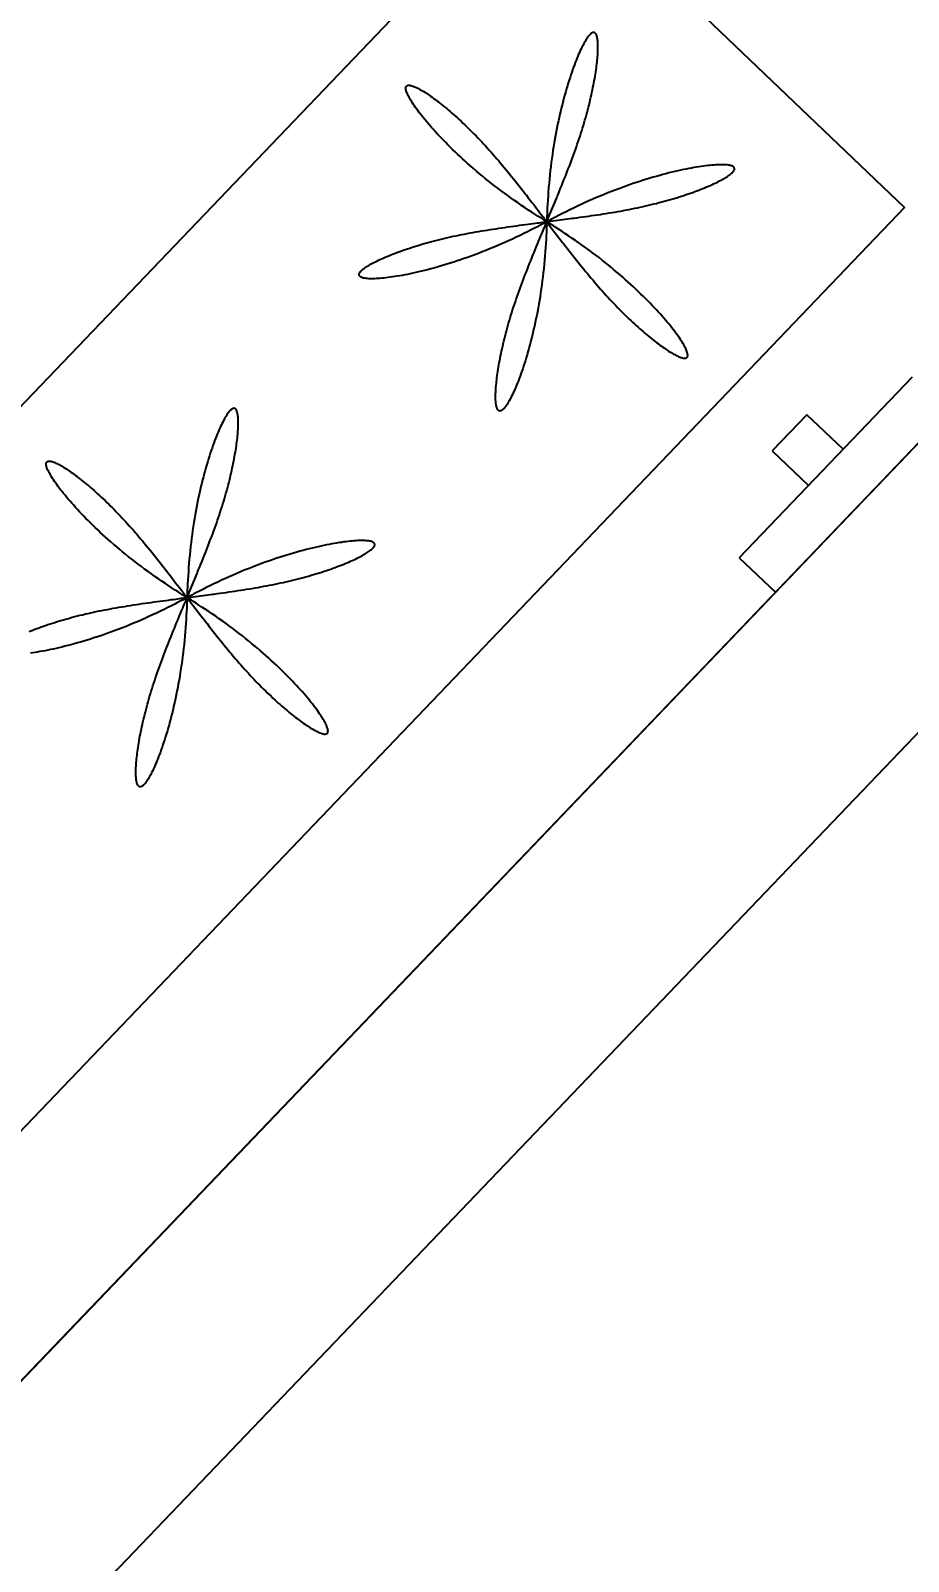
# Model space of a CAD drawing. Extents: x -357449 to -117302, y 127569 to 244935.
# Drawn here: x -328685.1 to -328482.7, y 221083.3 to 221436.4 of the extents above; entities that cross this region are included whole.
import ezdxf

# ---------------------------------------------------------------- set-up
doc = ezdxf.new("R2010")
doc.units = 0
doc.header["$MEASUREMENT"] = 0
doc.layers.get('0').update_dxf_attribs({"linetype": 'CONTINUOUS'})
doc.layers.get('DEFPOINTS').update_dxf_attribs({"linetype": 'CONTINUOUS'})
doc.layers.add('1', color=8, linetype='CONTINUOUS')
doc.layers.add('WINDOW', color=4, linetype='CONTINUOUS')
doc.layers.add('AXIS', color=3, linetype='CONTINUOUS', lineweight=9)
doc.styles.add('DIM_FONT', font='SIMPLEX.shx', dxfattribs={"width": 0.8})
doc.dimstyles.new('DIMN-200', dxfattribs={"dimtxt": 300, "dimasz": 1, "dimexe": 250, "dimexo": 0, "dimgap": 150, "dimtad": 1, "dimdec": 0, "dimdsep": 46, "dimtxsty": 'DIM_FONT', "dimblk": '_DIMX', "dimcen": 2.5, "dimclrd": 256, "dimclre": 256, "dimclrt": 4, "dimadec": 0, "dimazin": 0, "dimtfac": 1, "dimtdec": 0, "dimtix": 1, "dimtmove": 2, "dimatfit": 3, "dimldrblk": '_DIMX', "dimfxl": 0, "dimtolj": 1, "dimtzin": 0, "dimarcsym": 0})
doc.dimstyles.get("Standard").update_dxf_attribs({"dimtxt": 375, "dimasz": 1, "dimexe": 150, "dimexo": 0, "dimgap": 200, "dimtad": 1, "dimdec": 0, "dimzin": 0, "dimdsep": 46, "dimtxsty": 'DIM_FONT', "dimblk1": '_DIMX', "dimblk2": '_DIMX', "dimsah": 1, "dimcen": 200, "dimclrd": 256, "dimclre": 256, "dimclrt": 4, "dimadec": 0, "dimazin": 0, "dimtfac": 1, "dimtdec": 0, "dimtix": 1, "dimtmove": 2, "dimatfit": 3, "dimldrblk": '_DIMX', "dimfxl": 0, "dimtolj": 1, "dimtzin": 0, "dimarcsym": 0})

# ---------------------------------------------------------------- blocks, each defined once
blk = doc.blocks.new('_DIMX')
blk.add_line((-150, 0), (150, 0))
at = {"const_width": 50}
blk.add_lwpolyline([(-70, -70), (70, 70)], dxfattribs=at)
blk = doc.blocks.new('*D30')
at = {"linetype": 'ByBlock'}
for p, q in [((-307663.43, 240707.63), (-309496.63, 242514.08)), ((-309390.49, 242408.08), (-328829.82, 222680.76)), ((-327104.16, 220978.89), (-328937.37, 222785.33))]:
    blk.add_line(p, q, dxfattribs=at)
at = {"layer": 'DEFPOINTS', "color": 0, "linetype": 'ByBlock'}
for p in [(-307663.43, 240707.63), (-328830.52, 222680.05), (-327104.16, 220978.89)]:
    blk.add_point(p, dxfattribs=at)
at = {"linetype": 'ByBlock'}
for p, rotation in [((-309389.79, 242408.79), 45.42128490415822), ((-328830.52, 222680.05), 225.4212849041582)]:
    blk.add_blockref('_DIMX', p, dxfattribs=dict(at, rotation=rotation))
at = {"color": 4, "linetype": 'ByBlock', "insert": (-319306.03, 232737.44), "char_height": 250, "attachment_point": 5, "rotation": 45.4213, "style": 'DIM_FONT'}
blk.add_mtext('\\A1;27698', dxfattribs=at)
blk = doc.blocks.new('*D389')
at = {"linetype": 'ByBlock'}
for p, q in [((-318020.05, 223488.97), (-318468.22, 223930.59)), ((-320090.08, 222071), (-318362.08, 223824.6)), ((-319749.45, 221733.95), (-320197.62, 222175.57))]:
    blk.add_line(p, q, dxfattribs=at)
at = {"layer": 'DEFPOINTS', "color": 0, "linetype": 'ByBlock'}
for p in [(-318361.38, 223825.31), (-318020.05, 223488.97), (-319749.45, 221733.95)]:
    blk.add_point(p, dxfattribs=at)
at = {"linetype": 'ByBlock'}
for p, rotation in [((-318361.38, 223825.31), 45.42128490416618), ((-320090.78, 222070.29), 225.4212849041662)]:
    blk.add_blockref('_DIMX', p, dxfattribs=dict(at, rotation=rotation))
at = {"color": 4, "linetype": 'ByBlock', "insert": (-319421.96, 223140.82), "char_height": 250, "attachment_point": 5, "rotation": 45.4213, "style": 'DIM_FONT'}
blk.add_mtext('\\A1;2464', dxfattribs=at)
blk = doc.blocks.new('A$C6F5F30C6')
for p, q in [((600, 553.85), (0, 553.85)), ((473.08, 542.31), (473.08, 553.85)), ((530.77, 542.31), (473.08, 542.31)), ((496.15, 530.77), (496.15, 542.31)), ((507.69, 542.31), (507.69, 530.77)), ((507.69, 530.77), (496.15, 530.77)), ((557.77, 514.01), (197.82, 514.01)), ((557.77, 398.45), (557.77, 514.01)), ((197.82, 398.45), (557.77, 398.45))]:
    blk.add_line(p, q)
for points in [[(600, 600), (0, 600), (0, 553.85), (600, 553.85), (600, 600)], [(347.52, 435.74), (347.96, 435.94), (348.4, 436.14), (348.85, 436.35), (349.3, 436.57), (349.76, 436.79), (350.23, 437.02), (350.7, 437.26), (351.18, 437.51), (351.67, 437.76), (352.16, 438.02), (352.66, 438.29), (353.16, 438.56), (353.66, 438.84), (354.17, 439.13), (354.69, 439.42), (355.2, 439.72), (355.72, 440.02), (356.24, 440.33), (356.77, 440.65), (357.3, 440.97), (357.83, 441.3), (358.36, 441.64), (358.89, 441.98), (359.43, 442.32), (359.96, 442.67), (360.5, 443.03), (361.04, 443.39), (361.58, 443.76), (362.12, 444.13), (362.66, 444.51), (363.2, 444.89), (363.74, 445.27), (364.28, 445.66), (364.82, 446.05), (365.36, 446.45), (365.9, 446.85), (366.44, 447.25), (366.98, 447.66), (367.52, 448.06), (368.06, 448.48), (368.6, 448.89), (369.14, 449.31), (369.68, 449.72), (370.22, 450.15), (370.76, 450.57), (371.3, 450.99), (371.84, 451.42), (372.38, 451.84), (372.92, 452.27), (373.46, 452.7), (373.99, 453.12), (374.51, 453.54), (375.01, 453.94), (375.49, 454.32), (375.93, 454.68), (376.34, 455.01), (376.71, 455.3), (377.03, 455.56), (377.31, 455.78), (377.54, 455.97), (377.74, 456.13), (377.9, 456.26), (378.04, 456.37), (378.15, 456.46), (383.07, 460.41), (383.3, 460.6), (383.84, 461.03), (384.38, 461.45), (384.92, 461.88), (385.46, 462.31), (386, 462.73), (386.54, 463.15), (387.08, 463.57), (387.62, 463.99), (388.16, 464.41), (388.7, 464.82), (389.24, 465.23), (389.78, 465.64), (390.32, 466.05), (390.86, 466.45), (391.4, 466.85), (391.95, 467.25), (392.49, 467.64), (393.03, 468.03), (393.57, 468.41), (394.11, 468.79), (394.65, 469.17), (395.19, 469.54), (395.73, 469.91), (396.26, 470.27), (396.8, 470.62), (397.34, 470.97), (397.87, 471.32), (398.41, 471.66), (398.94, 472), (399.47, 472.32), (400, 472.65), (400.52, 472.96), (401.04, 473.28), (401.56, 473.58), (402.08, 473.88), (402.59, 474.17), (403.1, 474.46), (403.61, 474.74), (404.11, 475.01), (404.6, 475.28), (405.1, 475.54), (405.58, 475.79), (406.06, 476.04), (406.54, 476.28), (407, 476.51), (407.47, 476.73), (407.92, 476.95), (408.37, 477.16), (408.81, 477.36), (409.24, 477.56), (409.67, 477.74), (410.08, 477.92), (410.49, 478.09), (410.89, 478.26), (411.28, 478.41), (411.66, 478.56), (412.03, 478.7), (412.39, 478.83), (412.74, 478.95), (413.08, 479.06), (413.41, 479.17), (413.73, 479.27), (414.04, 479.35), (414.33, 479.43), (414.62, 479.5), (414.89, 479.56), (415.14, 479.61), (415.39, 479.66), (415.62, 479.69), (415.84, 479.71), (416.04, 479.73), (416.23, 479.73), (416.41, 479.73), (416.57, 479.71), (416.71, 479.69), (416.84, 479.65), (416.96, 479.61), (417.06, 479.55), (417.14, 479.49), (417.2, 479.41), (417.25, 479.32), (417.29, 479.23), (417.3, 479.12), (417.3, 479), (417.28, 478.87), (417.24, 478.73), (417.18, 478.58), (417.11, 478.42), (417.01, 478.25), (416.9, 478.07), (416.77, 477.88), (416.62, 477.67), (416.45, 477.46), (416.26, 477.24), (416.06, 477.01), (415.83, 476.76), (415.59, 476.51), (415.33, 476.25), (415.05, 475.98), (414.76, 475.71), (414.44, 475.42), (414.11, 475.13), (413.76, 474.83), (413.4, 474.52), (413.02, 474.21), (412.62, 473.88), (412.2, 473.56), (411.77, 473.22), (411.32, 472.88), (410.86, 472.54), (410.38, 472.19), (409.88, 471.83), (409.37, 471.48), (408.85, 471.11), (408.3, 470.74), (407.75, 470.37), (407.18, 470), (406.59, 469.62), (405.99, 469.24), (405.37, 468.85), (404.74, 468.47), (404.1, 468.08), (403.44, 467.69), (402.77, 467.3), (402.09, 466.91), (401.39, 466.52), (400.68, 466.12), (399.96, 465.73), (399.22, 465.33), (398.47, 464.94), (397.71, 464.55), (396.94, 464.16), (396.15, 463.77), (395.35, 463.38), (394.54, 462.99), (393.72, 462.6), (392.89, 462.22), (392.05, 461.84), (391.19, 461.46), (390.33, 461.09), (389.45, 460.72), (388.56, 460.35), (387.67, 459.99), (386.76, 459.63), (385.84, 459.28), (384.92, 458.93), (384, 458.59), (383.1, 458.27), (382.25, 457.96), (381.44, 457.68), (380.71, 457.42), (380.07, 457.2), (379.54, 457.02), (379.12, 456.87), (378.8, 456.77), (378.58, 456.7), (378.45, 456.66), (378.38, 456.65), (378.32, 456.64), (378.18, 456.6), (377.96, 456.53), (377.65, 456.42), (377.23, 456.28), (376.69, 456.1), (376.05, 455.87), (375.32, 455.62), (374.52, 455.34), (373.66, 455.03), (372.77, 454.71), (371.85, 454.37), (370.93, 454.02), (370.01, 453.67), (369.1, 453.31), (368.2, 452.95), (367.32, 452.58), (366.44, 452.21), (365.57, 451.84), (364.72, 451.46), (363.87, 451.08), (363.04, 450.69), (362.22, 450.31), (361.41, 449.92), (360.61, 449.53), (359.83, 449.14), (359.05, 448.75), (358.29, 448.36), (357.54, 447.96), (356.81, 447.57), (356.08, 447.18), (355.37, 446.78), (354.68, 446.39), (353.99, 446), (353.32, 445.61), (352.66, 445.22), (352.02, 444.83), (351.39, 444.44), (350.78, 444.06), (350.18, 443.68), (349.59, 443.3), (349.02, 442.93), (348.46, 442.55), (347.92, 442.19), (347.39, 441.82), (346.88, 441.46), (346.39, 441.11), (345.91, 440.76), (345.44, 440.41), (344.99, 440.07), (344.56, 439.74), (344.15, 439.41)]]:
    blk.add_lwpolyline(points)
for points in [[(378.32, 456.45), (378.28, 456.23), (378.21, 455.9), (378.13, 455.47), (378.02, 454.91), (377.89, 454.24), (377.74, 453.48), (377.59, 452.65), (377.42, 451.75), (377.26, 450.82), (377.09, 449.85), (376.93, 448.88), (376.78, 447.91), (376.63, 446.94), (376.5, 445.98), (376.37, 445.03), (376.26, 444.09), (376.15, 443.15), (376.05, 442.22), (375.95, 441.3), (375.87, 440.39), (375.79, 439.48), (375.72, 438.59), (375.66, 437.7), (375.61, 436.83), (375.56, 435.96), (375.52, 435.1), (375.48, 434.26), (375.46, 433.42), (375.44, 432.6), (375.42, 431.79), (375.41, 430.99), (375.41, 430.2), (375.41, 429.42), (375.42, 428.66), (375.44, 427.91), (375.46, 427.17), (375.48, 426.45), (375.51, 425.74), (375.55, 425.04), (375.58, 424.36), (375.63, 423.69), (375.68, 423.04), (375.73, 422.4), (375.78, 421.78), (375.84, 421.17), (375.91, 420.58), (375.97, 420), (376.04, 419.45), (376.12, 418.91), (376.19, 418.38), (376.27, 417.88), (376.35, 417.39), (376.44, 416.92), (376.52, 416.47), (376.61, 416.03), (376.7, 415.62), (376.79, 415.23), (376.89, 414.85), (376.98, 414.5), (377.08, 414.16), (377.17, 413.85), (377.27, 413.55), (377.37, 413.28), (377.47, 413.02), (377.57, 412.79), (377.67, 412.58), (377.78, 412.39), (377.88, 412.23), (377.98, 412.08), (378.08, 411.96), (378.18, 411.85), (378.28, 411.77), (378.38, 411.71), (378.48, 411.67), (378.58, 411.65), (378.68, 411.65), (378.78, 411.67), (378.88, 411.71), (378.98, 411.76), (379.07, 411.84), (379.17, 411.94), (379.26, 412.05), (379.36, 412.18), (379.45, 412.33), (379.54, 412.5), (379.63, 412.68), (379.72, 412.88), (379.81, 413.1), (379.89, 413.33), (379.98, 413.58), (380.06, 413.84), (380.14, 414.12), (380.22, 414.42), (380.3, 414.73), (380.37, 415.05), (380.44, 415.39), (380.52, 415.74), (380.59, 416.11), (380.65, 416.48), (380.72, 416.87), (380.78, 417.28), (380.84, 417.69), (380.9, 418.12), (380.96, 418.56), (381.01, 419.01), (381.06, 419.47), (381.11, 419.94), (381.15, 420.43), (381.19, 420.92), (381.23, 421.42), (381.27, 421.93), (381.3, 422.45), (381.33, 422.99), (381.36, 423.52), (381.39, 424.07), (381.41, 424.63), (381.42, 425.19), (381.44, 425.76), (381.45, 426.34), (381.45, 426.92), (381.46, 427.51), (381.46, 428.11), (381.45, 428.71), (381.44, 429.32), (381.43, 429.93), (381.42, 430.55), (381.4, 431.18), (381.37, 431.8), (381.34, 432.44), (381.31, 433.07), (381.28, 433.71), (381.24, 434.35), (381.19, 435), (381.14, 435.65), (381.09, 436.3), (381.04, 436.96), (380.98, 437.62), (380.91, 438.28), (380.85, 438.94), (380.78, 439.61), (380.71, 440.27), (380.63, 440.94), (380.55, 441.61), (380.47, 442.28), (380.39, 442.95), (380.3, 443.63), (380.21, 444.3), (380.12, 444.98), (380.03, 445.65), (379.94, 446.33), (379.84, 447.01), (379.74, 447.69), (379.64, 448.37), (379.54, 449.05), (379.44, 449.73), (379.34, 450.41), (379.24, 451.08), (379.14, 451.74), (379.04, 452.37), (378.95, 452.98), (378.86, 453.54), (378.78, 454.06), (378.71, 454.53), (378.65, 454.93), (378.59, 455.28), (378.55, 455.58), (378.51, 455.83), (378.48, 456.04), (378.45, 456.21), (378.43, 456.35), (377.47, 462.59), (377.42, 462.89), (377.32, 463.57), (377.22, 464.25), (377.12, 464.93), (377.02, 465.61), (376.93, 466.29), (376.83, 466.97), (376.73, 467.64), (376.64, 468.32), (376.55, 469), (376.46, 469.67), (376.38, 470.35), (376.29, 471.02), (376.21, 471.69), (376.13, 472.36), (376.06, 473.03), (375.99, 473.69), (375.92, 474.36), (375.85, 475.02), (375.79, 475.68), (375.73, 476.34), (375.67, 477), (375.62, 477.65), (375.57, 478.3), (375.53, 478.94), (375.49, 479.59), (375.45, 480.23), (375.42, 480.86), (375.39, 481.5), (375.37, 482.12), (375.35, 482.75), (375.33, 483.37), (375.32, 483.98), (375.31, 484.59), (375.31, 485.19), (375.31, 485.79), (375.31, 486.38), (375.32, 486.96), (375.33, 487.54), (375.34, 488.11), (375.36, 488.67), (375.38, 489.23), (375.4, 489.77), (375.43, 490.31), (375.46, 490.84), (375.5, 491.36), (375.53, 491.88), (375.57, 492.38), (375.61, 492.87), (375.66, 493.35), (375.71, 493.83), (375.76, 494.29), (375.81, 494.74), (375.87, 495.18), (375.92, 495.61), (375.98, 496.02), (376.05, 496.42), (376.11, 496.82), (376.18, 497.19), (376.25, 497.56), (376.32, 497.91), (376.39, 498.25), (376.47, 498.57), (376.55, 498.88), (376.63, 499.17), (376.71, 499.45), (376.79, 499.72), (376.87, 499.97), (376.96, 500.2), (377.05, 500.42), (377.14, 500.62), (377.23, 500.8), (377.32, 500.97), (377.41, 501.12), (377.5, 501.25), (377.6, 501.36), (377.69, 501.46), (377.79, 501.53), (377.89, 501.59), (377.98, 501.63), (378.08, 501.65), (378.18, 501.65), (378.28, 501.63), (378.38, 501.59), (378.48, 501.53), (378.58, 501.44), (378.69, 501.34), (378.79, 501.22), (378.89, 501.07), (378.99, 500.9), (379.09, 500.72), (379.19, 500.51), (379.29, 500.27), (379.39, 500.02), (379.49, 499.75), (379.59, 499.45), (379.69, 499.14), (379.78, 498.8), (379.88, 498.45), (379.97, 498.07), (380.07, 497.68), (380.16, 497.26), (380.24, 496.83), (380.33, 496.38), (380.41, 495.91), (380.5, 495.42), (380.57, 494.92), (380.65, 494.39), (380.72, 493.85), (380.79, 493.29), (380.86, 492.72), (380.92, 492.13), (380.98, 491.52), (381.04, 490.9), (381.09, 490.26), (381.14, 489.61), (381.18, 488.94), (381.22, 488.26), (381.25, 487.56), (381.28, 486.85), (381.31, 486.13), (381.33, 485.39), (381.34, 484.64), (381.35, 483.87), (381.35, 483.1), (381.35, 482.31), (381.34, 481.51), (381.33, 480.7), (381.31, 479.87), (381.28, 479.04), (381.25, 478.19), (381.21, 477.34), (381.16, 476.47), (381.1, 475.6), (381.04, 474.71), (380.97, 473.82), (380.9, 472.91), (380.81, 472), (380.72, 471.08), (380.62, 470.15), (380.51, 469.21), (380.39, 468.27), (380.27, 467.32), (380.13, 466.36), (379.99, 465.39), (379.84, 464.42), (379.68, 463.45), (379.51, 462.48), (379.34, 461.54), (379.18, 460.65), (379.02, 459.81), (378.88, 459.06), (378.75, 458.39), (378.64, 457.83), (378.55, 457.4), (378.49, 457.07), (378.44, 456.85), (378.41, 456.71), (378.38, 456.65), (378.36, 456.59)], [(498.32, 456.45), (498.28, 456.23), (498.21, 455.9), (498.13, 455.47), (498.02, 454.91), (497.89, 454.24), (497.74, 453.48), (497.59, 452.65), (497.42, 451.75), (497.26, 450.82), (497.09, 449.85), (496.93, 448.88), (496.78, 447.91), (496.63, 446.94), (496.5, 445.98), (496.37, 445.03), (496.26, 444.09), (496.15, 443.15), (496.05, 442.22), (495.95, 441.3), (495.87, 440.39), (495.79, 439.48), (495.72, 438.59), (495.66, 437.7), (495.61, 436.83), (495.56, 435.96), (495.52, 435.1), (495.48, 434.26), (495.46, 433.42), (495.44, 432.6), (495.42, 431.79), (495.41, 430.99), (495.41, 430.2), (495.41, 429.42), (495.42, 428.66), (495.44, 427.91), (495.46, 427.17), (495.48, 426.45), (495.51, 425.74), (495.55, 425.04), (495.58, 424.36), (495.63, 423.69), (495.68, 423.04), (495.73, 422.4), (495.78, 421.78), (495.84, 421.17), (495.91, 420.58), (495.97, 420), (496.04, 419.45), (496.12, 418.91), (496.19, 418.38), (496.27, 417.88), (496.35, 417.39), (496.44, 416.92), (496.52, 416.47), (496.61, 416.03), (496.7, 415.62), (496.79, 415.23), (496.89, 414.85), (496.98, 414.5), (497.08, 414.16), (497.17, 413.85), (497.27, 413.55), (497.37, 413.28), (497.47, 413.02), (497.57, 412.79), (497.67, 412.58), (497.78, 412.39), (497.88, 412.23), (497.98, 412.08), (498.08, 411.96), (498.18, 411.85), (498.28, 411.77), (498.38, 411.71), (498.48, 411.67), (498.58, 411.65), (498.68, 411.65), (498.78, 411.67), (498.88, 411.71), (498.98, 411.76), (499.07, 411.84), (499.17, 411.94), (499.26, 412.05), (499.36, 412.18), (499.45, 412.33), (499.54, 412.5), (499.63, 412.68), (499.72, 412.88), (499.81, 413.1), (499.89, 413.33), (499.98, 413.58), (500.06, 413.84), (500.14, 414.12), (500.22, 414.42), (500.3, 414.73), (500.37, 415.05), (500.44, 415.39), (500.52, 415.74), (500.59, 416.11), (500.65, 416.48), (500.72, 416.87), (500.78, 417.28), (500.84, 417.69), (500.9, 418.12), (500.96, 418.56), (501.01, 419.01), (501.06, 419.47), (501.11, 419.94), (501.15, 420.43), (501.19, 420.92), (501.23, 421.42), (501.27, 421.93), (501.3, 422.45), (501.33, 422.99), (501.36, 423.52), (501.39, 424.07), (501.41, 424.63), (501.42, 425.19), (501.44, 425.76), (501.45, 426.34), (501.45, 426.92), (501.46, 427.51), (501.46, 428.11), (501.45, 428.71), (501.44, 429.32), (501.43, 429.93), (501.42, 430.55), (501.4, 431.18), (501.37, 431.8), (501.34, 432.44), (501.31, 433.07), (501.28, 433.71), (501.24, 434.35), (501.19, 435), (501.14, 435.65), (501.09, 436.3), (501.04, 436.96), (500.98, 437.62), (500.91, 438.28), (500.85, 438.94), (500.78, 439.61), (500.71, 440.27), (500.63, 440.94), (500.55, 441.61), (500.47, 442.28), (500.39, 442.95), (500.3, 443.63), (500.21, 444.3), (500.12, 444.98), (500.03, 445.65), (499.94, 446.33), (499.84, 447.01), (499.74, 447.69), (499.64, 448.37), (499.54, 449.05), (499.44, 449.73), (499.34, 450.41), (499.24, 451.08), (499.14, 451.74), (499.04, 452.37), (498.95, 452.98), (498.86, 453.54), (498.78, 454.06), (498.71, 454.53), (498.65, 454.93), (498.59, 455.28), (498.55, 455.58), (498.51, 455.83), (498.48, 456.04), (498.45, 456.21), (498.43, 456.35), (497.47, 462.59), (497.42, 462.89), (497.32, 463.57), (497.22, 464.25), (497.12, 464.93), (497.02, 465.61), (496.93, 466.29), (496.83, 466.97), (496.73, 467.64), (496.64, 468.32), (496.55, 469), (496.46, 469.67), (496.38, 470.35), (496.29, 471.02), (496.21, 471.69), (496.13, 472.36), (496.06, 473.03), (495.99, 473.69), (495.92, 474.36), (495.85, 475.02), (495.79, 475.68), (495.73, 476.34), (495.67, 477), (495.62, 477.65), (495.57, 478.3), (495.53, 478.94), (495.49, 479.59), (495.45, 480.23), (495.42, 480.86), (495.39, 481.5), (495.37, 482.12), (495.35, 482.75), (495.33, 483.37), (495.32, 483.98), (495.31, 484.59), (495.31, 485.19), (495.31, 485.79), (495.31, 486.38), (495.32, 486.96), (495.33, 487.54), (495.34, 488.11), (495.36, 488.67), (495.38, 489.23), (495.4, 489.77), (495.43, 490.31), (495.46, 490.84), (495.5, 491.36), (495.53, 491.88), (495.57, 492.38), (495.61, 492.87), (495.66, 493.35), (495.71, 493.83), (495.76, 494.29), (495.81, 494.74), (495.87, 495.18), (495.92, 495.61), (495.98, 496.02), (496.05, 496.42), (496.11, 496.82), (496.18, 497.19), (496.25, 497.56), (496.32, 497.91), (496.39, 498.25), (496.47, 498.57), (496.55, 498.88), (496.63, 499.17), (496.71, 499.45), (496.79, 499.72), (496.87, 499.97), (496.96, 500.2), (497.05, 500.42), (497.14, 500.62), (497.23, 500.8), (497.32, 500.97), (497.41, 501.12), (497.5, 501.25), (497.6, 501.36), (497.69, 501.46), (497.79, 501.53), (497.89, 501.59), (497.98, 501.63), (498.08, 501.65), (498.18, 501.65), (498.28, 501.63), (498.38, 501.59), (498.48, 501.53), (498.58, 501.44), (498.69, 501.34), (498.79, 501.22), (498.89, 501.07), (498.99, 500.9), (499.09, 500.72), (499.19, 500.51), (499.29, 500.27), (499.39, 500.02), (499.49, 499.75), (499.59, 499.45), (499.69, 499.14), (499.78, 498.8), (499.88, 498.45), (499.97, 498.07), (500.07, 497.68), (500.16, 497.26), (500.24, 496.83), (500.33, 496.38), (500.41, 495.91), (500.5, 495.42), (500.57, 494.92), (500.65, 494.39), (500.72, 493.85), (500.79, 493.29), (500.86, 492.72), (500.92, 492.13), (500.98, 491.52), (501.04, 490.9), (501.09, 490.26), (501.14, 489.61), (501.18, 488.94), (501.22, 488.26), (501.25, 487.56), (501.28, 486.85), (501.31, 486.13), (501.33, 485.39), (501.34, 484.64), (501.35, 483.87), (501.35, 483.1), (501.35, 482.31), (501.34, 481.51), (501.33, 480.7), (501.31, 479.87), (501.28, 479.04), (501.25, 478.19), (501.21, 477.34), (501.16, 476.47), (501.1, 475.6), (501.04, 474.71), (500.97, 473.82), (500.9, 472.91), (500.81, 472), (500.72, 471.08), (500.62, 470.15), (500.51, 469.21), (500.39, 468.27), (500.27, 467.32), (500.13, 466.36), (499.99, 465.39), (499.84, 464.42), (499.68, 463.45), (499.51, 462.48), (499.34, 461.54), (499.18, 460.65), (499.02, 459.81), (498.88, 459.06), (498.75, 458.39), (498.64, 457.83), (498.55, 457.4), (498.49, 457.07), (498.44, 456.85), (498.41, 456.71), (498.38, 456.65), (498.36, 456.59)], [(378.24, 456.8), (378.07, 456.95), (377.82, 457.17), (377.49, 457.46), (377.06, 457.84), (376.55, 458.28), (375.96, 458.79), (375.32, 459.34), (374.62, 459.93), (373.89, 460.54), (373.14, 461.17), (372.38, 461.79), (371.61, 462.41), (370.85, 463.02), (370.09, 463.61), (369.33, 464.2), (368.57, 464.77), (367.81, 465.34), (367.05, 465.89), (366.3, 466.43), (365.56, 466.96), (364.81, 467.48), (364.07, 467.98), (363.34, 468.48), (362.6, 468.96), (361.88, 469.44), (361.16, 469.9), (360.44, 470.35), (359.73, 470.79), (359.03, 471.22), (358.33, 471.64), (357.64, 472.05), (356.96, 472.45), (356.29, 472.83), (355.62, 473.21), (354.97, 473.57), (354.32, 473.92), (353.68, 474.26), (353.05, 474.59), (352.43, 474.91), (351.82, 475.22), (351.22, 475.51), (350.63, 475.8), (350.05, 476.07), (349.48, 476.34), (348.93, 476.59), (348.38, 476.83), (347.85, 477.06), (347.33, 477.28), (346.83, 477.48), (346.34, 477.68), (345.86, 477.86), (345.4, 478.04), (344.95, 478.2), (344.51, 478.35), (344.1, 478.49), (343.69, 478.62), (343.3, 478.74), (342.93, 478.85), (342.58, 478.94), (342.24, 479.02), (341.92, 479.1), (341.61, 479.16), (341.33, 479.21), (341.06, 479.25), (340.81, 479.28), (340.57, 479.3), (340.36, 479.3), (340.17, 479.3), (339.99, 479.28), (339.83, 479.26), (339.69, 479.22), (339.57, 479.17), (339.47, 479.12), (339.38, 479.05), (339.31, 478.97), (339.26, 478.89), (339.23, 478.79), (339.21, 478.69), (339.21, 478.58), (339.23, 478.46), (339.27, 478.33), (339.32, 478.19), (339.39, 478.04), (339.47, 477.89), (339.57, 477.72), (339.68, 477.55), (339.81, 477.38), (339.95, 477.19), (340.11, 477), (340.29, 476.8), (340.47, 476.6), (340.68, 476.39), (340.89, 476.18), (341.12, 475.95), (341.36, 475.73), (341.62, 475.49), (341.89, 475.26), (342.17, 475.01), (342.46, 474.77), (342.77, 474.51), (343.09, 474.26), (343.42, 474), (343.76, 473.73), (344.11, 473.47), (344.47, 473.19), (344.85, 472.92), (345.23, 472.64), (345.63, 472.36), (346.03, 472.08), (346.45, 471.79), (346.87, 471.51), (347.31, 471.22), (347.75, 470.93), (348.21, 470.63), (348.67, 470.34), (349.14, 470.04), (349.62, 469.75), (350.1, 469.45), (350.6, 469.15), (351.1, 468.85), (351.61, 468.56), (352.13, 468.26), (352.65, 467.96), (353.18, 467.66), (353.72, 467.37), (354.27, 467.07), (354.82, 466.78), (355.37, 466.48), (355.93, 466.19), (356.5, 465.9), (357.07, 465.61), (357.65, 465.33), (358.23, 465.04), (358.82, 464.76), (359.41, 464.48), (360, 464.2), (360.6, 463.92), (361.21, 463.64), (361.81, 463.37), (362.42, 463.1), (363.04, 462.82), (363.65, 462.56), (364.27, 462.29), (364.89, 462.02), (365.52, 461.76), (366.14, 461.5), (366.77, 461.24), (367.4, 460.98), (368.04, 460.72), (368.67, 460.46), (369.31, 460.21), (369.94, 459.95), (370.58, 459.7), (371.22, 459.44), (371.86, 459.19), (372.5, 458.94), (373.13, 458.69), (373.75, 458.45), (374.35, 458.22), (374.92, 457.99), (375.45, 457.79), (375.94, 457.6), (376.38, 457.43), (376.76, 457.28), (377.09, 457.15), (377.38, 457.04), (377.61, 456.95), (377.81, 456.87), (377.97, 456.81), (378.1, 456.76), (383.98, 454.47), (384.26, 454.36), (384.9, 454.11), (385.54, 453.86), (386.18, 453.6), (386.82, 453.35), (387.46, 453.09), (388.09, 452.84), (388.73, 452.58), (389.36, 452.32), (389.99, 452.06), (390.62, 451.8), (391.25, 451.54), (391.87, 451.27), (392.49, 451.01), (393.11, 450.74), (393.73, 450.47), (394.34, 450.2), (394.95, 449.93), (395.56, 449.66), (396.16, 449.38), (396.76, 449.1), (397.36, 448.82), (397.95, 448.54), (398.54, 448.26), (399.12, 447.97), (399.69, 447.69), (400.27, 447.4), (400.83, 447.11), (401.39, 446.81), (401.95, 446.52), (402.5, 446.23), (403.04, 445.93), (403.58, 445.63), (404.11, 445.34), (404.64, 445.04), (405.15, 444.74), (405.66, 444.44), (406.17, 444.15), (406.66, 443.85), (407.15, 443.55), (407.63, 443.26), (408.1, 442.96), (408.56, 442.67), (409.01, 442.37), (409.46, 442.08), (409.89, 441.79), (410.32, 441.5), (410.73, 441.22), (411.14, 440.94), (411.53, 440.66), (411.92, 440.38), (412.29, 440.1), (412.66, 439.83), (413.01, 439.56), (413.35, 439.3), (413.68, 439.04), (414, 438.78), (414.3, 438.53), (414.6, 438.28), (414.88, 438.04), (415.15, 437.8), (415.4, 437.57), (415.64, 437.34), (415.87, 437.12), (416.09, 436.91), (416.29, 436.7), (416.48, 436.49), (416.65, 436.3), (416.81, 436.11), (416.95, 435.92), (417.08, 435.74), (417.2, 435.58), (417.3, 435.41), (417.38, 435.26), (417.45, 435.11), (417.5, 434.97), (417.53, 434.84), (417.55, 434.72), (417.55, 434.61), (417.54, 434.5), (417.5, 434.41), (417.45, 434.32), (417.39, 434.25), (417.3, 434.18), (417.2, 434.12), (417.08, 434.08), (416.94, 434.04), (416.78, 434.02), (416.6, 434), (416.41, 434), (416.19, 434), (415.96, 434.02), (415.71, 434.05), (415.44, 434.09), (415.15, 434.14), (414.85, 434.2), (414.53, 434.27), (414.19, 434.36), (413.83, 434.45), (413.46, 434.56), (413.07, 434.68), (412.67, 434.81), (412.25, 434.95), (411.82, 435.1), (411.37, 435.26), (410.9, 435.43), (410.43, 435.62), (409.94, 435.81), (409.43, 436.02), (408.91, 436.24), (408.38, 436.47), (407.84, 436.71), (407.28, 436.96), (406.72, 437.22), (406.14, 437.5), (405.55, 437.78), (404.95, 438.08), (404.34, 438.39), (403.72, 438.71), (403.09, 439.04), (402.45, 439.38), (401.8, 439.73), (401.14, 440.09), (400.48, 440.47), (399.8, 440.85), (399.12, 441.25), (398.43, 441.66), (397.74, 442.07), (397.03, 442.5), (396.32, 442.94), (395.61, 443.4), (394.89, 443.86), (394.16, 444.33), (393.43, 444.82), (392.69, 445.32), (391.95, 445.82), (391.21, 446.34), (390.46, 446.87), (389.71, 447.41), (388.96, 447.96), (388.2, 448.53), (387.44, 449.1), (386.68, 449.68), (385.92, 450.28), (385.15, 450.89), (384.39, 451.5), (383.62, 452.13), (382.87, 452.76), (382.14, 453.37), (381.45, 453.96), (380.8, 454.51), (380.22, 455.02), (379.71, 455.46), (379.28, 455.83), (378.94, 456.13), (378.7, 456.35), (378.53, 456.5), (378.42, 456.6), (378.38, 456.65), (378.34, 456.7)], [(498.24, 456.8), (498.07, 456.95), (497.82, 457.17), (497.49, 457.46), (497.06, 457.84), (496.55, 458.28), (495.96, 458.79), (495.32, 459.34), (494.62, 459.93), (493.89, 460.54), (493.14, 461.17), (492.38, 461.79), (491.61, 462.41), (490.85, 463.02), (490.09, 463.61), (489.33, 464.2), (488.57, 464.77), (487.81, 465.34), (487.05, 465.89), (486.3, 466.43), (485.56, 466.96), (484.81, 467.48), (484.07, 467.98), (483.34, 468.48), (482.6, 468.96), (481.88, 469.44), (481.16, 469.9), (480.44, 470.35), (479.73, 470.79), (479.03, 471.22), (478.33, 471.64), (477.64, 472.05), (476.96, 472.45), (476.29, 472.83), (475.62, 473.21), (474.97, 473.57), (474.32, 473.92), (473.68, 474.26), (473.05, 474.59), (472.43, 474.91), (471.82, 475.22), (471.22, 475.51), (470.63, 475.8), (470.05, 476.07), (469.48, 476.34), (468.93, 476.59), (468.38, 476.83), (467.85, 477.06), (467.33, 477.28), (466.83, 477.48), (466.34, 477.68), (465.86, 477.86), (465.4, 478.04), (464.95, 478.2), (464.51, 478.35), (464.1, 478.49), (463.69, 478.62), (463.3, 478.74), (462.93, 478.85), (462.58, 478.94), (462.24, 479.02), (461.92, 479.1), (461.61, 479.16), (461.33, 479.21), (461.06, 479.25), (460.81, 479.28), (460.57, 479.3), (460.36, 479.3), (460.17, 479.3), (459.99, 479.28), (459.83, 479.26), (459.69, 479.22), (459.57, 479.17), (459.47, 479.12), (459.38, 479.05), (459.31, 478.97), (459.26, 478.89), (459.23, 478.79), (459.21, 478.69), (459.21, 478.58), (459.23, 478.46), (459.27, 478.33), (459.32, 478.19), (459.39, 478.04), (459.47, 477.89), (459.57, 477.72), (459.68, 477.55), (459.81, 477.38), (459.95, 477.19), (460.11, 477), (460.29, 476.8), (460.47, 476.6), (460.68, 476.39), (460.89, 476.18), (461.12, 475.95), (461.36, 475.73), (461.62, 475.49), (461.89, 475.26), (462.17, 475.01), (462.46, 474.77), (462.77, 474.51), (463.09, 474.26), (463.42, 474), (463.76, 473.73), (464.11, 473.47), (464.47, 473.19), (464.85, 472.92), (465.23, 472.64), (465.63, 472.36), (466.03, 472.08), (466.45, 471.79), (466.87, 471.51), (467.31, 471.22), (467.75, 470.93), (468.21, 470.63), (468.67, 470.34), (469.14, 470.04), (469.62, 469.75), (470.1, 469.45), (470.6, 469.15), (471.1, 468.85), (471.61, 468.56), (472.13, 468.26), (472.65, 467.96), (473.18, 467.66), (473.72, 467.37), (474.27, 467.07), (474.82, 466.78), (475.37, 466.48), (475.93, 466.19), (476.5, 465.9), (477.07, 465.61), (477.65, 465.33), (478.23, 465.04), (478.82, 464.76), (479.41, 464.48), (480, 464.2), (480.6, 463.92), (481.21, 463.64), (481.81, 463.37), (482.42, 463.1), (483.04, 462.82), (483.65, 462.56), (484.27, 462.29), (484.89, 462.02), (485.52, 461.76), (486.14, 461.5), (486.77, 461.24), (487.4, 460.98), (488.04, 460.72), (488.67, 460.46), (489.31, 460.21), (489.94, 459.95), (490.58, 459.7), (491.22, 459.44), (491.86, 459.19), (492.5, 458.94), (493.13, 458.69), (493.75, 458.45), (494.35, 458.22), (494.92, 457.99), (495.45, 457.79), (495.94, 457.6), (496.38, 457.43), (496.76, 457.28), (497.09, 457.15), (497.38, 457.04), (497.61, 456.95), (497.81, 456.87), (497.97, 456.81), (498.1, 456.76), (503.98, 454.47), (504.26, 454.36), (504.9, 454.11), (505.54, 453.86), (506.18, 453.6), (506.82, 453.35), (507.46, 453.09), (508.09, 452.84), (508.73, 452.58), (509.36, 452.32), (509.99, 452.06), (510.62, 451.8), (511.25, 451.54), (511.87, 451.27), (512.49, 451.01), (513.11, 450.74), (513.73, 450.47), (514.34, 450.2), (514.95, 449.93), (515.56, 449.66), (516.16, 449.38), (516.76, 449.1), (517.36, 448.82), (517.95, 448.54), (518.54, 448.26), (519.12, 447.97), (519.69, 447.69), (520.27, 447.4), (520.83, 447.11), (521.39, 446.81), (521.95, 446.52), (522.5, 446.23), (523.04, 445.93), (523.58, 445.63), (524.11, 445.34), (524.64, 445.04), (525.15, 444.74), (525.66, 444.44), (526.17, 444.15), (526.66, 443.85), (527.15, 443.55), (527.63, 443.26), (528.1, 442.96), (528.56, 442.67), (529.01, 442.37), (529.46, 442.08), (529.89, 441.79), (530.32, 441.5), (530.73, 441.22), (531.14, 440.94), (531.53, 440.66), (531.92, 440.38), (532.29, 440.1), (532.66, 439.83), (533.01, 439.56), (533.35, 439.3), (533.68, 439.04), (534, 438.78), (534.3, 438.53), (534.6, 438.28), (534.88, 438.04), (535.15, 437.8), (535.4, 437.57), (535.64, 437.34), (535.87, 437.12), (536.09, 436.91), (536.29, 436.7), (536.48, 436.49), (536.65, 436.3), (536.81, 436.11), (536.95, 435.92), (537.08, 435.74), (537.2, 435.58), (537.3, 435.41), (537.38, 435.26), (537.45, 435.11), (537.5, 434.97), (537.53, 434.84), (537.55, 434.72), (537.55, 434.61), (537.54, 434.5), (537.5, 434.41), (537.45, 434.32), (537.39, 434.25), (537.3, 434.18), (537.2, 434.12), (537.08, 434.08), (536.94, 434.04), (536.78, 434.02), (536.6, 434), (536.41, 434), (536.19, 434), (535.96, 434.02), (535.71, 434.05), (535.44, 434.09), (535.15, 434.14), (534.85, 434.2), (534.53, 434.27), (534.19, 434.36), (533.83, 434.45), (533.46, 434.56), (533.07, 434.68), (532.67, 434.81), (532.25, 434.95), (531.82, 435.1), (531.37, 435.26), (530.9, 435.43), (530.43, 435.62), (529.94, 435.81), (529.43, 436.02), (528.91, 436.24), (528.38, 436.47), (527.84, 436.71), (527.28, 436.96), (526.72, 437.22), (526.14, 437.5), (525.55, 437.78), (524.95, 438.08), (524.34, 438.39), (523.72, 438.71), (523.09, 439.04), (522.45, 439.38), (521.8, 439.73), (521.14, 440.09), (520.48, 440.47), (519.8, 440.85), (519.12, 441.25), (518.43, 441.66), (517.74, 442.07), (517.03, 442.5), (516.32, 442.94), (515.61, 443.4), (514.89, 443.86), (514.16, 444.33), (513.43, 444.82), (512.69, 445.32), (511.95, 445.82), (511.21, 446.34), (510.46, 446.87), (509.71, 447.41), (508.96, 447.96), (508.2, 448.53), (507.44, 449.1), (506.68, 449.68), (505.92, 450.28), (505.15, 450.89), (504.39, 451.5), (503.62, 452.13), (502.87, 452.76), (502.14, 453.37), (501.45, 453.96), (500.8, 454.51), (500.22, 455.02), (499.71, 455.46), (499.28, 455.83), (498.94, 456.13), (498.7, 456.35), (498.53, 456.5), (498.42, 456.6), (498.38, 456.65), (498.34, 456.7)], [(498.18, 456.6), (497.96, 456.53), (497.65, 456.42), (497.23, 456.28), (496.69, 456.1), (496.05, 455.87), (495.32, 455.62), (494.52, 455.34), (493.66, 455.03), (492.77, 454.71), (491.85, 454.37), (490.93, 454.02), (490.01, 453.67), (489.1, 453.31), (488.2, 452.95), (487.32, 452.58), (486.44, 452.21), (485.57, 451.84), (484.72, 451.46), (483.87, 451.08), (483.04, 450.69), (482.22, 450.31), (481.41, 449.92), (480.61, 449.53), (479.83, 449.14), (479.05, 448.75), (478.29, 448.36), (477.54, 447.96), (476.81, 447.57), (476.08, 447.18), (475.37, 446.78), (474.68, 446.39), (473.99, 446), (473.32, 445.61), (472.66, 445.22), (472.02, 444.83), (471.39, 444.44), (470.78, 444.06), (470.18, 443.68), (469.59, 443.3), (469.02, 442.93), (468.46, 442.55), (467.92, 442.19), (467.39, 441.82), (466.88, 441.46), (466.39, 441.11), (465.91, 440.76), (465.44, 440.41), (464.99, 440.07), (464.56, 439.74), (464.15, 439.41), (463.75, 439.09), (463.37, 438.78), (463, 438.47), (462.65, 438.17), (462.32, 437.88), (462.01, 437.59), (461.71, 437.31), (461.44, 437.05), (461.18, 436.79), (460.93, 436.54), (460.71, 436.29), (460.5, 436.06), (460.32, 435.84), (460.15, 435.62), (460, 435.42), (459.87, 435.23), (459.75, 435.05), (459.66, 434.88), (459.58, 434.72), (459.53, 434.57), (459.49, 434.43), (459.47, 434.3), (459.47, 434.18), (459.48, 434.07), (459.51, 433.98), (459.56, 433.89), (459.63, 433.81), (459.71, 433.75), (459.81, 433.69), (459.92, 433.65), (460.05, 433.61), (460.2, 433.59), (460.36, 433.57), (460.53, 433.57), (460.72, 433.57), (460.93, 433.59), (461.15, 433.61), (461.38, 433.64), (461.62, 433.68), (461.88, 433.74), (462.15, 433.8), (462.43, 433.87), (462.73, 433.94), (463.03, 434.03), (463.35, 434.13), (463.68, 434.23), (464.02, 434.35), (464.37, 434.47), (464.73, 434.6), (465.1, 434.74), (465.48, 434.89), (465.88, 435.04), (466.27, 435.2), (466.68, 435.38), (467.1, 435.56), (467.52, 435.74), (467.96, 435.94), (468.4, 436.14), (468.85, 436.35), (469.3, 436.57), (469.76, 436.79), (470.23, 437.02), (470.7, 437.26), (471.18, 437.51), (471.67, 437.76), (472.16, 438.02), (472.66, 438.29), (473.16, 438.56), (473.66, 438.84), (474.17, 439.13), (474.69, 439.42), (475.2, 439.72), (475.72, 440.02), (476.24, 440.33), (476.77, 440.65), (477.3, 440.97), (477.83, 441.3), (478.36, 441.64), (478.89, 441.98), (479.43, 442.32), (479.96, 442.67), (480.5, 443.03), (481.04, 443.39), (481.58, 443.76), (482.12, 444.13), (482.66, 444.51), (483.2, 444.89), (483.74, 445.27), (484.28, 445.66), (484.82, 446.05), (485.36, 446.45), (485.9, 446.85), (486.44, 447.25), (486.98, 447.66), (487.52, 448.06), (488.06, 448.48), (488.6, 448.89), (489.14, 449.31), (489.68, 449.72), (490.22, 450.15), (490.76, 450.57), (491.3, 450.99), (491.84, 451.42), (492.38, 451.84), (492.92, 452.27), (493.46, 452.7), (493.99, 453.12), (494.51, 453.54), (495.01, 453.94), (495.49, 454.32), (495.93, 454.68), (496.34, 455.01), (496.71, 455.3), (497.03, 455.56), (497.31, 455.78), (497.54, 455.97), (497.74, 456.13), (497.9, 456.26), (498.04, 456.37), (498.15, 456.46), (503.07, 460.41), (503.3, 460.6), (503.84, 461.03), (504.38, 461.45), (504.92, 461.88), (505.46, 462.31), (506, 462.73), (506.54, 463.15), (507.08, 463.57), (507.62, 463.99), (508.16, 464.41), (508.7, 464.82), (509.24, 465.23), (509.78, 465.64), (510.32, 466.05), (510.86, 466.45), (511.4, 466.85), (511.95, 467.25), (512.49, 467.64), (513.03, 468.03), (513.57, 468.41), (514.11, 468.79), (514.65, 469.17), (515.19, 469.54), (515.73, 469.91), (516.26, 470.27), (516.8, 470.62), (517.34, 470.97), (517.87, 471.32), (518.41, 471.66), (518.94, 472), (519.47, 472.32), (520, 472.65), (520.52, 472.96), (521.04, 473.28), (521.56, 473.58), (522.08, 473.88), (522.59, 474.17), (523.1, 474.46), (523.61, 474.74), (524.11, 475.01), (524.6, 475.28), (525.1, 475.54), (525.58, 475.79), (526.06, 476.04), (526.54, 476.28), (527, 476.51), (527.47, 476.73), (527.92, 476.95), (528.37, 477.16), (528.81, 477.36), (529.24, 477.56), (529.67, 477.74), (530.08, 477.92), (530.49, 478.09), (530.89, 478.26), (531.28, 478.41), (531.66, 478.56), (532.03, 478.7), (532.39, 478.83), (532.74, 478.95), (533.08, 479.06), (533.41, 479.17), (533.73, 479.27), (534.04, 479.35), (534.33, 479.43), (534.62, 479.5), (534.89, 479.56), (535.14, 479.61), (535.39, 479.66), (535.62, 479.69), (535.84, 479.71), (536.04, 479.73), (536.23, 479.73), (536.41, 479.73), (536.57, 479.71), (536.71, 479.69), (536.84, 479.65), (536.96, 479.61), (537.06, 479.55), (537.14, 479.49), (537.2, 479.41), (537.25, 479.32), (537.29, 479.23), (537.3, 479.12), (537.3, 479), (537.28, 478.87), (537.24, 478.73), (537.18, 478.58), (537.11, 478.42), (537.01, 478.25), (536.9, 478.07), (536.77, 477.88), (536.62, 477.67), (536.45, 477.46), (536.26, 477.24), (536.06, 477.01), (535.83, 476.76), (535.59, 476.51), (535.33, 476.25), (535.05, 475.98), (534.76, 475.71), (534.44, 475.42), (534.11, 475.13), (533.76, 474.83), (533.4, 474.52), (533.02, 474.21), (532.62, 473.88), (532.2, 473.56), (531.77, 473.22), (531.32, 472.88), (530.86, 472.54), (530.38, 472.19), (529.88, 471.83), (529.37, 471.48), (528.85, 471.11), (528.3, 470.74), (527.75, 470.37), (527.18, 470), (526.59, 469.62), (525.99, 469.24), (525.37, 468.85), (524.74, 468.47), (524.1, 468.08), (523.44, 467.69), (522.77, 467.3), (522.09, 466.91), (521.39, 466.52), (520.68, 466.12), (519.96, 465.73), (519.22, 465.33), (518.47, 464.94), (517.71, 464.55), (516.94, 464.16), (516.15, 463.77), (515.35, 463.38), (514.54, 462.99), (513.72, 462.6), (512.89, 462.22), (512.05, 461.84), (511.19, 461.46), (510.33, 461.09), (509.45, 460.72), (508.56, 460.35), (507.67, 459.99), (506.76, 459.63), (505.84, 459.28), (504.92, 458.93), (504, 458.59), (503.1, 458.27), (502.25, 457.96), (501.44, 457.68), (500.71, 457.42), (500.07, 457.2), (499.54, 457.02), (499.12, 456.87), (498.8, 456.77), (498.58, 456.7), (498.45, 456.66), (498.38, 456.65), (498.32, 456.64)]]:
    blk.add_lwpolyline(points, close=True)

msp = doc.modelspace()

# ---------------------------------------------------------------- block references
at = {"layer": '1', "xscale": -1, "rotation": 226.2638547083331}
msp.add_blockref('A$C6F5F30C6', (-329240.59, 221347.94), dxfattribs=at)

# ---------------------------------------------------------------- dimensions: what is measured, and where the dimension line sits
at = {"layer": 'AXIS'}
dim = msp.add_aligned_dim(p1=(-317330.06, 240312.3), p2=(-336770.8, 220583.56), distance=-2423.69, dimstyle='DIMN-200', override={"dimtxt": 250, "dimexe": 150, "dimzin": 0, "dimblk1": '_DIMX', "dimblk2": '_DIMX', "dimsah": 1, "dimcen": 200}, dxfattribs=at)
dim.commit()
dim.dimension.update_dxf_attribs({"geometry": '*D30', "text_midpoint": (-328972.67, 232342.11), "insert": (-9666.64, -395.33)})
at = {"layer": 'WINDOW'}
dim = msp.add_aligned_dim(p1=(-329416.09, 221338.62), p2=(-327686.69, 223093.64), distance=479.2, dimstyle='Standard', override={"dimtxt": 250, "dimgap": 150, "dimblk": '_DIMX'}, dxfattribs=at)
dim.commit()
dim.dimension.update_dxf_attribs({"geometry": '*D389', "text_midpoint": (-329088.6, 222745.49), "insert": (-9666.64, -395.33)})

doc.saveas('drawing.dxf')
